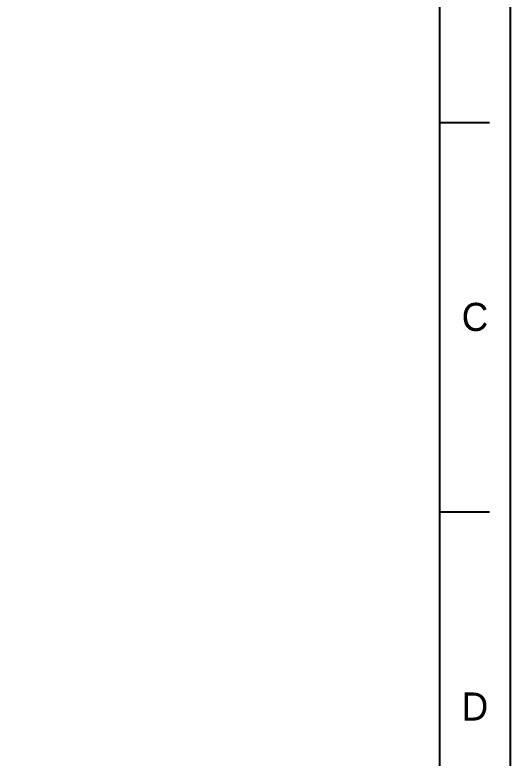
# Model space of a CAD drawing. Extents: x 9520 to 10292, y -16148 to -15602.
# Drawn here: x 10162.8 to 10292.2, y -15990.5 to -15796.2 of the extents above; entities that cross this region are included whole.
import ezdxf

# ---------------------------------------------------------------- set-up
doc = ezdxf.new("R2010")
doc.units = 0
doc.header["$MEASUREMENT"] = 0
doc.layers.get('0').update_dxf_attribs({"linetype": 'CONTINUOUS'})
doc.styles.get("Standard").update_dxf_attribs({"font": 'Gulim.ttf'})

msp = doc.modelspace()

# ---------------------------------------------------------------- linework, layer by layer
for p, q in [((10273.83, -16129.74), (10273.83, -15620.66)), ((10273.83, -15824.29), (10286.82, -15824.29)), ((10273.83, -15926.11), (10286.82, -15926.11))]:
    msp.add_line(p, q)
msp.add_lwpolyline([(9520.32, -15602.28), (10292.2, -15602.28), (10292.2, -16148.12), (9520.32, -16148.12)], close=True)
for p in [(10273.83, -15824.29), (10273.83, -15926.11)]:
    msp.add_point(p)

# ---------------------------------------------------------------- texts
at = {"char_height": 7.35, "attachment_point": 5}
for s, insert in [('C', (10283.02, -15875.2)), ('D', (10283.02, -15977.01))]:
    msp.add_mtext_dynamic_manual_height_columns(s, width=12.996, gutter_width=16.25, heights=[0], dxfattribs=dict(at, insert=insert))

doc.saveas('drawing.dxf')
